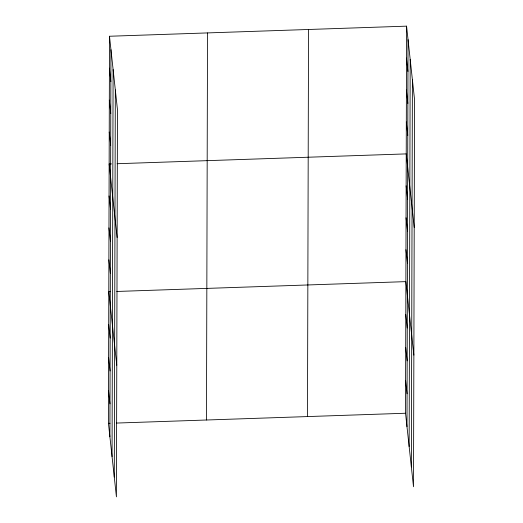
<?xml version="1.0" encoding="UTF-8"?>
<svg xmlns="http://www.w3.org/2000/svg" width="523" height="523" viewBox="0 0 523 523"><rect width="100%" height="100%" fill="white"/><g stroke="black" fill="none" stroke-linecap="round" stroke-linejoin="round"><path stroke-width="0.78" d="M109.49 36.25L117.472 109.758L116.426 496.85L108.444 423.342L109.49 36.25L406.574 26.15L414.556 99.658L413.51 486.75L405.528 413.242L406.574 26.15M109.902 436.797L110.948 49.705M112.053 456.612L113.105 69.52M114.276 477.035L115.322 89.936M206.48 420.008L207.526 32.916M307.491 416.576L308.537 29.484M406.986 426.696L408.038 39.604M409.143 446.511L410.189 59.419M411.359 466.934L412.405 79.842M111.536 163.908L109.144 163.987L117.126 237.501M117.113 163.719L406.227 153.893L414.216 227.4M110.392 291.677L108.797 291.729L116.779 365.237M116.766 291.461L405.881 281.629L413.87 355.137M108.444 423.342L110.033 423.29M116.413 423.068L405.528 413.242M406.489 58.086L407.947 71.54M406.404 90.021L407.862 103.476M406.312 121.957L407.777 135.411M406.142 185.828L407.6 199.276M406.057 217.758L407.515 231.212M405.966 249.693L407.43 263.147M405.796 314.532L407.254 327.986M405.704 347.435L407.169 360.89M405.613 380.339L407.077 393.793M109.399 68.186L110.863 81.64M109.314 100.122L110.778 113.569M109.229 132.058L110.693 145.505M109.059 195.922L110.516 209.377M108.967 227.858L110.431 241.312M108.882 259.794L110.346 273.248M108.706 324.633L110.17 338.087M108.621 357.536L110.078 370.99M108.529 390.439L109.993 403.893"/></g></svg>
